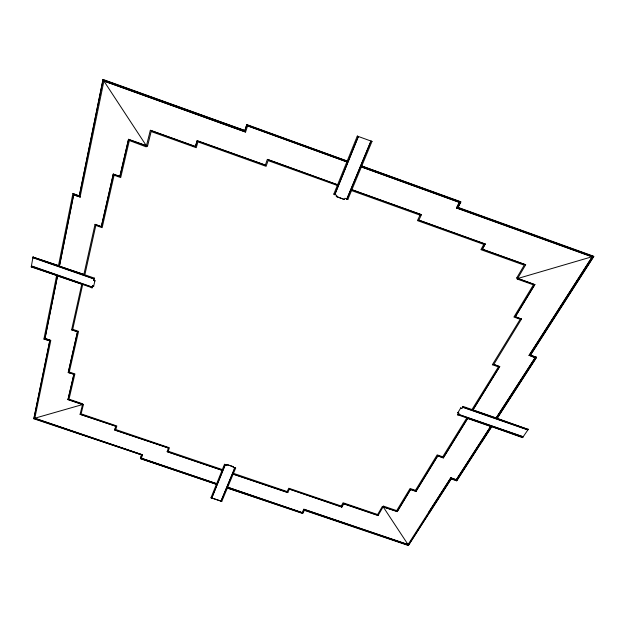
<?xml version="1.0" encoding="UTF-8"?>
<svg xmlns="http://www.w3.org/2000/svg" width="625" height="625" viewBox="0 0 625 625"><rect width="100%" height="100%" fill="white"/><g stroke="black" fill="none" stroke-linecap="round" stroke-linejoin="round"><path stroke-width="0.94" d="M536.57 357.438L530.453 354.945L593.734 256.273L457.969 207.352L460.812 201.758L361.742 166.016L460.773 202.062L457.938 207.656L593.75 256.594L530.445 355.273L536.57 357.438L496.969 418.578L528.195 429.445L522.578 437.641L491.625 426.555L456.68 480.813L451.211 478.93L450.766 477.797L407.945 544.688L303.805 509.234L407.969 544.469L408.398 545.516L304.273 510.289L302.648 513.484L227.383 488.016L302.719 513.172L304.336 509.977L408.437 545.195L451.242 478.609L456.711 480.484M494.539 364.703L499.719 366.523L472.844 410.07L496.109 418.164L535.219 357.672L529.102 355.297L592.227 256.703L593.75 256.594M419.727 220.469L485.211 243.953L482.336 249.227L525.672 264.758L517.25 279.062L533.414 284.836L534.844 284.43L515.289 316.664L521.578 319.109L515.281 316.875L534.836 284.641L516.727 277.953L524.234 265.18L480.914 249.664L483.789 244.391L417.43 220.602L420.039 215.156L421.438 214.695L351.852 189.711L420.523 214.367M528.195 429.445L496.117 417.945L535.227 357.453L536.578 357.109L496.969 418.578M535.219 357.672L529.102 355.297M528.203 429.117L527.789 429.922L462.578 407.227M522.578 437.641L522.984 436.727L458.211 414.219L457.82 415.141L458.922 413.242L457.758 412.844L458.922 413.242M522.984 436.727L458.188 414.438M525.672 264.758L482.336 249.227M517.25 279.062L517.695 278.305M516.727 277.953L517.688 278.617M472.844 410.07L499.719 366.523M499.711 366.742L493.672 364.398L492.367 364.734L520.203 319.273L513.914 317.039L533.414 284.836M456.211 479.891L490.766 426.25L456.211 479.891L450.766 477.797L456.234 479.672M456.68 480.813L481.656 442.008M482.32 249.437L485.211 243.953M443.258 457.93L467.75 418.258L443.258 457.93L437.719 455.797L443.281 457.711M462.57 407.336L462.961 406.406L495.227 417.633M462.961 406.406L461.836 408.547L460.68 408.031L461.836 408.547M428.914 511.906L450.742 478.016M408.398 545.516L429.711 512.18M460.773 202.062L459.359 202.234L361.375 166.891L459.344 202.43L456.508 208.023L592.234 256.922L529.094 355.508M459.344 202.43L456.508 208.023M407.969 544.469L383.188 506.852L397.219 511.625L410.617 489.375L416 491.211L437.719 455.797M397.219 511.625L410.617 489.375M397.25 511.406L382.375 506.687L383.219 506.633M410.594 489.586L415.969 491.43L415.453 490.344L410.07 488.5L396.68 510.625L383.508 506.141L383.172 506.953M341.805 507.094L343.586 503.828L378.07 515.539L377.625 514.523L343.055 502.781L341.273 506.055L341.805 507.094L289.383 489.086L341.844 506.883L343.625 503.617L378.102 515.32M485.195 244.164L418.82 220.141M43.922 339.047L49.82 340.727L43.922 339.047L56.641 275.43L31.25 266.953L32.984 257.094L58.578 265.664L32.984 257.094M31.25 266.953L31.539 265.969L92.227 287.055L91.93 288.031L92.453 285.875L93.664 286.297L92.453 285.875M32.859 257.805L33.148 256.812M58.422 265.945L72.891 193.555L79.375 195.836L103.102 79.484L244.898 130.578L102.938 79.75L79.211 196.117L72.891 193.555M44.961 338.625L57.555 275.742L44.961 338.625L50.813 340.398L34.781 418.391L142.516 454.836L34.883 418.195L33.82 418.75L141.633 454.883L33.969 418.461L49.82 340.727M59.391 266.172L83.938 274.484L59.391 266.172L73.602 194.875L80.18 196.969L73.602 194.875M59.5 265.977L73.703 194.688M33.82 418.75L49.672 341.016M80.078 197.156L103.969 80.805L102.938 79.75M302.141 512.641L227.672 487.219L302.141 512.641L303.805 509.234M302.648 513.484L302.188 512.43M71.625 329.859L77.539 331.664L71.625 329.859L81.789 284.164L57.445 275.938M83.836 274.68L95.031 224.344L101.383 226.57L113.305 174.047L119.914 176.391L128.539 139.281L147.547 146.07L151.148 131.539L196.266 147.703L197.922 141.883L266.094 166.336L268.062 160.602L337.312 185.461M82.703 284.484L72.734 329.328L78.555 331.336L69.297 372.016L74.906 373.938L69.023 399.164L82.711 403.82L80.078 414.313L115.852 426.234L80.078 414.313M68.227 372.516L73.93 374.234L68.227 372.516L77.445 331.859M95.031 224.344L101.281 226.766L113.305 174.047M68.32 372.312L77.539 331.664M346.828 199.102L370.953 141.047L372.008 141.422L357.289 136.094L358.273 136.758M93.672 280.461L94.938 280.789L93.672 280.461L94.297 278.094L84.852 274.805L95.82 225.438L102.164 227.664L114.109 175.219L120.711 177.562L129.352 140.516L146.172 146.852L150.344 130.289L195.484 146.469L197.148 140.641L265.367 165.109L197.062 140.828L195.398 146.656L150.344 130.289M93.992 279.078L94.297 278.094M93.609 286.398L94.938 280.789M34.883 418.195L82.484 404.57L67.977 399.641L73.836 374.43M113.203 174.227L119.813 176.578L128.539 139.281M67.977 399.641L73.93 374.234M287.781 492.406L233.172 474.117L287.734 492.609L287.18 491.563L233.461 473.352M372.008 141.422L347.828 199.469L344.836 198.281L344.352 199.484L336.328 196.508L344.352 199.484M68.07 399.445L83.391 404.656L81.109 413.844L116.813 425.969L115.789 429.547L169.406 447.742L168.211 451.227L222.359 469.586M334.742 194.773L358.344 136.469M357.289 136.094L333.812 194.117L336.781 195.398L336.305 196.602M114.75 430.016L168.43 447.992L114.75 430.016L115.766 426.43M114.828 429.812L115.852 426.234M235.664 468.078L233.211 467.477L234.805 468.016L221.039 501.07L211.781 497.945L225.297 464.562L224.5 464.289L210.977 497.789L221.781 501.43L235.664 468.078L234.867 467.812L221.039 501.07M233.492 466.789L227.109 464.625L233.492 466.789L233.18 467.578M221.781 501.43L221.102 500.859M224.5 464.289L226.805 465.414L225.234 464.766L211.781 497.945M210.977 497.789L211.844 497.742M140.438 458.594L216.438 484.305L140.438 458.594L141.523 455.18M244.781 130.859L246.812 124.562L347.219 161.094L246.703 124.844M140.547 458.297L141.633 454.883M244.898 130.578L246.812 124.562M141.43 458.25L216.664 483.711L141.43 458.25L142.594 454.633M245.578 132.039L103.859 80.984L245.578 132.039L247.57 125.844L346.883 161.875L247.57 125.844M167.164 451.68L222.094 470.297L167.164 451.68L168.43 447.992M265.305 165.305L267.336 159.367L337.609 184.812L268.203 159.68M334.766 194.68L358.297 136.664M226.805 465.414L227.109 464.625M346.852 199.008L370.906 141.234M82.57 404.375L83.391 404.656M287.18 491.563L288.773 488.242L341.273 506.055M418.789 220.344L421.438 214.695M287.734 492.609L289.383 489.086M146.531 145.711L147.547 146.07M377.625 514.523L382.422 506.367M378.07 515.539L383.508 506.141M457.75 412.945L460.68 408.031M493.664 364.617L521.578 318.898M437.695 456.016L415.969 491.43L415.453 490.344L437.172 454.875L442.742 456.789L466.797 417.93M471.984 409.547L498.406 366.859L492.367 364.734M429.68 512.5L451.211 478.93M481.633 442.336L491.609 426.883M45.062 338.43L49.992 340.117M33.023 257.516L94.141 278.789M462.594 407.016L527.797 429.703M32.914 257.711L94.039 278.984M31.43 266.156L92.133 287.25M31.414 266.664L92.07 287.734M457.844 414.82L522.586 437.305M467.734 418.477L490.75 426.469M128.438 139.469L146.43 145.891L103.859 80.984M534.836 284.641L517.688 278.516L592.227 256.703L456.531 207.82M351.5 190.555L420.039 215.156M333.812 194.117L334.82 194.477M346.898 198.805L347.906 199.164"/></g></svg>
